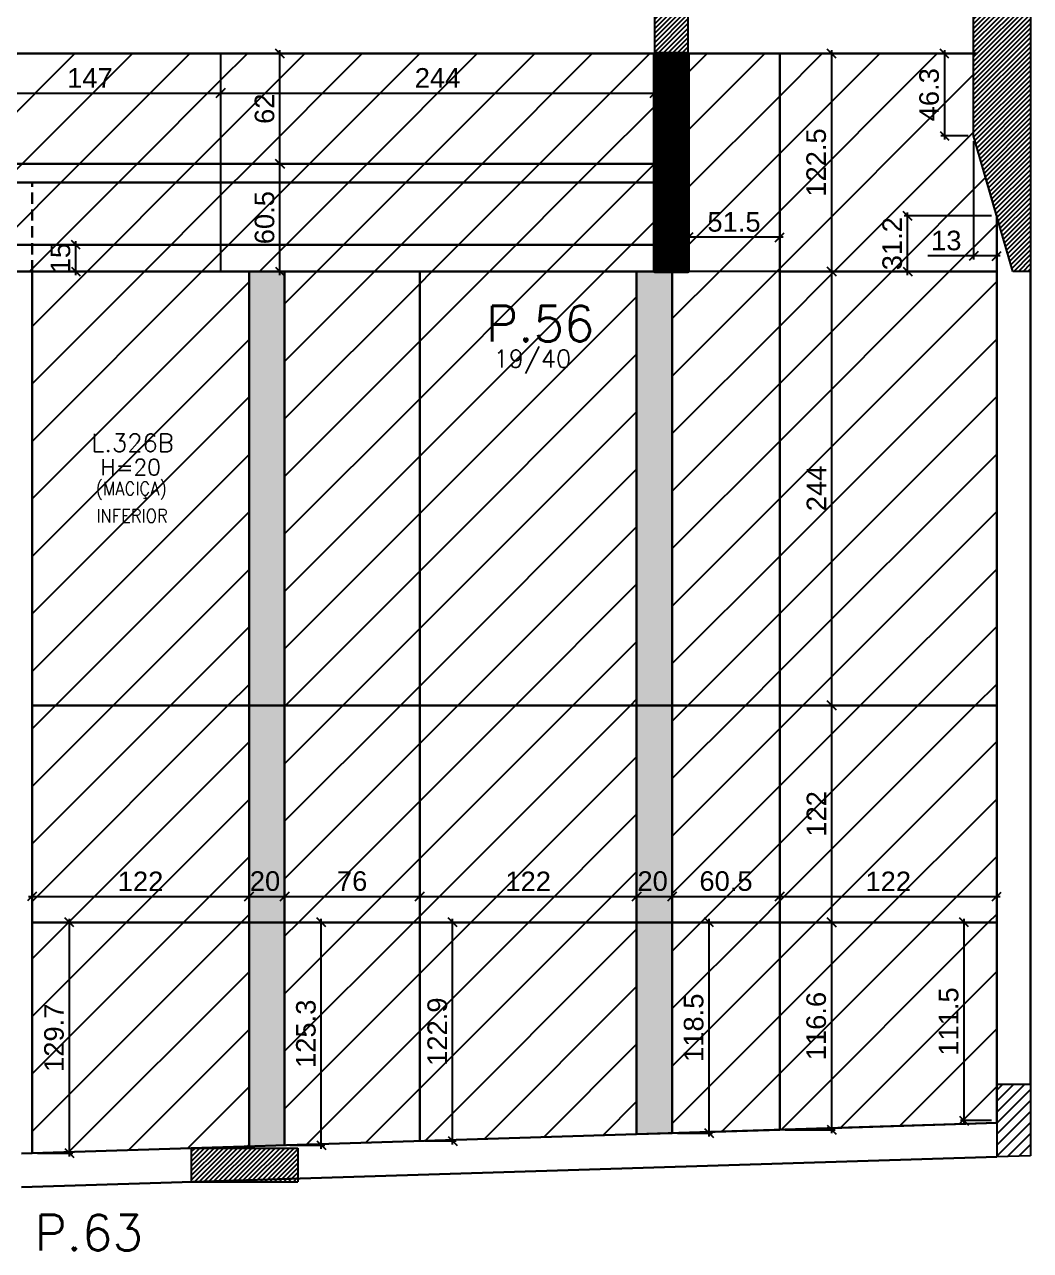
# Model space of a CAD drawing. Extents: x 534 to 8035, y 2354 to 7562.
# Drawn here: x 5163 to 5729, y 3840 to 4529 of the extents above; entities that cross this region are included whole.
import ezdxf

# ---------------------------------------------------------------- set-up
doc = ezdxf.new("R2010")
doc.units = 0
doc.linetypes.add('HIDDEN', pattern=[9.525, 6.35, -3.175])
doc.layers.get('0').update_dxf_attribs({"color": 9, "linetype": 'CONTINUOUS'})
doc.layers.get('DEFPOINTS').update_dxf_attribs({"linetype": 'CONTINUOUS'})
for name, color, linetype in [('CORTE-FORMA', 1, 'CONTINUOUS'), ('FO-HACHURA_PILAR-CONT', 252, 'CONTINUOUS'), ('FO-HACHURA_PILAR-MORRE', 252, 'CONTINUOUS'), ('FO-TEXTO-LAJES', 152, 'CONTINUOUS'), ('P-C', 1, 'CONTINUOUS'), ('P-M', 7, 'CONTINUOUS'), ('Painéis', 200, 'CONTINUOUS'), ('PAREDE', 191, 'CONTINUOUS'), ('Reaproveitamento', 251, 'CONTINUOUS'), ('TIRAS REESCORAMENTO', 252, 'CONTINUOUS')]:
    doc.layers.add(name, color=color, linetype=linetype)
doc.layers.add('FO-Textos dos pilares', color=3, linetype='CONTINUOUS', lineweight=20)
doc.layers.add('FO-Vigas', color=2, linetype='CONTINUOUS', lineweight=30)
doc.styles.add('ARIAL', font='arial.ttf')
doc.styles.add('ROMANS', font='romans.shx')
doc.dimstyles.new('COTA LAJE', dxfattribs={"dimtxt": 11, "dimasz": 5, "dimexe": 2, "dimexo": 3, "dimgap": 3, "dimtad": 3, "dimdec": 1, "dimzin": 12, "dimdsep": 46, "dimtxsty": 'ARIAL', "dimblk": 'OBLIQUE', "dimcen": 10, "dimdle": 2, "dimclrd": 5, "dimclre": 5, "dimclrt": 2, "dimadec": 0, "dimazin": 3, "dimtfac": 1, "dimtdec": 1, "dimtmove": 0, "dimatfit": 3, "dimldrblk": 'OBLIQUE', "dimfxl": 1, "dimlwd": -1, "dimlwe": -1, "dimarcsym": 1})
pattern_1 = [(45, (1811.6567, 3338.154), (-1.3258252, 1.3258252), [])]

# ---------------------------------------------------------------- blocks, each defined once
blk = doc.blocks.new('_Oblique')
at = {"color": 0, "linetype": 'ByBlock', "lineweight": -2}
blk.add_line((-0.5, -0.5), (0.5, 0.5), dxfattribs=at)
blk = doc.blocks.new('*D617')
at = {"layer": 'DEFPOINTS', "color": 0, "linetype": 'Continuous', "transparency": 16777216}
for p in [(5126.68, 4512.82), (5273.68, 4512.07), (5273.68, 4490.64)]:
    blk.add_point(p, dxfattribs=at)
at = {"layer": 'Painéis', "color": 5, "linetype": 'Continuous', "transparency": 16777216}
for p, q in [((5126.68, 4509.82), (5126.68, 4488.64)), ((5273.68, 4509.07), (5273.68, 4488.64)), ((5124.68, 4490.64), (5275.68, 4490.64))]:
    blk.add_line(p, q, dxfattribs=at)
at = {"layer": 'Painéis', "color": 5, "linetype": 'Continuous', "transparency": 16777216, "xscale": 5, "yscale": 5, "zscale": 5, "rotation": 180}
blk.add_blockref('_Oblique', (5126.68, 4490.64), dxfattribs=at)
at = {"layer": 'Painéis', "color": 5, "linetype": 'Continuous', "transparency": 16777216, "xscale": 5, "yscale": 5, "zscale": 5}
blk.add_blockref('_Oblique', (5273.68, 4490.64), dxfattribs=at)
at = {"layer": 'Painéis', "color": 2, "linetype": 'Continuous', "transparency": 16777216, "insert": (5200.18, 4499.16), "char_height": 11, "attachment_point": 5, "style": 'ARIAL'}
blk.add_mtext('147', dxfattribs=at)
blk = doc.blocks.new('*D618')
at = {"layer": 'DEFPOINTS', "color": 0, "linetype": 'Continuous', "transparency": 16777216}
for p in [(5273.68, 4512.07), (5517.68, 4512.07), (5517.68, 4490.64)]:
    blk.add_point(p, dxfattribs=at)
at = {"layer": 'Painéis', "color": 5, "linetype": 'Continuous', "transparency": 16777216}
for p, q in [((5273.68, 4509.07), (5273.68, 4488.64)), ((5517.68, 4509.07), (5517.68, 4488.64)), ((5271.68, 4490.64), (5519.68, 4490.64))]:
    blk.add_line(p, q, dxfattribs=at)
at = {"layer": 'Painéis', "color": 5, "linetype": 'Continuous', "transparency": 16777216, "xscale": 5, "yscale": 5, "zscale": 5, "rotation": 180}
blk.add_blockref('_Oblique', (5273.68, 4490.64), dxfattribs=at)
at = {"layer": 'Painéis', "color": 5, "linetype": 'Continuous', "transparency": 16777216, "xscale": 5, "yscale": 5, "zscale": 5}
blk.add_blockref('_Oblique', (5517.68, 4490.64), dxfattribs=at)
at = {"layer": 'Painéis', "color": 2, "linetype": 'Continuous', "transparency": 16777216, "insert": (5395.68, 4499.16), "char_height": 11, "attachment_point": 5, "style": 'ARIAL'}
blk.add_mtext('244', dxfattribs=at)
blk = doc.blocks.new('*D619')
at = {"layer": 'DEFPOINTS', "color": 0, "linetype": 'Continuous', "transparency": 16777216}
for p in [(5273.68, 4450.82), (5307.05, 4450.82), (5273.68, 4390.32)]:
    blk.add_point(p, dxfattribs=at)
at = {"layer": 'Painéis', "color": 5, "linetype": 'Continuous', "transparency": 16777216}
for p, q in [((5276.68, 4450.82), (5309.05, 4450.82)), ((5307.05, 4388.32), (5307.05, 4452.82)), ((5276.68, 4390.32), (5309.05, 4390.32))]:
    blk.add_line(p, q, dxfattribs=at)
at = {"layer": 'Painéis', "color": 5, "linetype": 'Continuous', "transparency": 16777216, "xscale": 5, "yscale": 5, "zscale": 5}
for p, rotation in [((5307.05, 4450.82), 90), ((5307.05, 4390.32), 270)]:
    blk.add_blockref('_Oblique', p, dxfattribs=dict(at, rotation=rotation))
at = {"layer": 'Painéis', "color": 2, "linetype": 'Continuous', "transparency": 16777216, "insert": (5298.43, 4420.57), "char_height": 11, "attachment_point": 5, "rotation": 90, "style": 'ARIAL'}
blk.add_mtext('60.5', dxfattribs=at)
blk = doc.blocks.new('*D620')
at = {"layer": 'DEFPOINTS', "color": 0, "linetype": 'Continuous', "transparency": 16777216}
for p in [(5273.68, 4512.82), (5307.05, 4512.82), (5273.68, 4450.82)]:
    blk.add_point(p, dxfattribs=at)
at = {"layer": 'Painéis', "color": 5, "linetype": 'Continuous', "transparency": 16777216}
for p, q in [((5276.68, 4512.82), (5309.05, 4512.82)), ((5307.05, 4448.82), (5307.05, 4514.82)), ((5276.68, 4450.82), (5309.05, 4450.82))]:
    blk.add_line(p, q, dxfattribs=at)
at = {"layer": 'Painéis', "color": 5, "linetype": 'Continuous', "transparency": 16777216, "xscale": 5, "yscale": 5, "zscale": 5}
for p, rotation in [((5307.05, 4512.82), 90), ((5307.05, 4450.82), 270)]:
    blk.add_blockref('_Oblique', p, dxfattribs=dict(at, rotation=rotation))
at = {"layer": 'Painéis', "color": 2, "linetype": 'Continuous', "transparency": 16777216, "insert": (5298.43, 4481.82), "char_height": 11, "attachment_point": 5, "rotation": 90, "style": 'ARIAL'}
blk.add_mtext('62', dxfattribs=at)
blk = doc.blocks.new('*D621')
at = {"layer": 'DEFPOINTS', "color": 0, "linetype": 'Continuous', "transparency": 16777216}
for p in [(5142.65, 4405.32), (5192.27, 4405.32), (5142.65, 4390.32)]:
    blk.add_point(p, dxfattribs=at)
at = {"layer": 'Painéis', "color": 5, "linetype": 'Continuous', "transparency": 16777216}
for p, q in [((5145.65, 4405.32), (5194.27, 4405.32)), ((5192.27, 4388.32), (5192.27, 4407.32)), ((5145.65, 4390.32), (5194.27, 4390.32))]:
    blk.add_line(p, q, dxfattribs=at)
at = {"layer": 'Painéis', "color": 5, "linetype": 'Continuous', "transparency": 16777216, "xscale": 5, "yscale": 5, "zscale": 5}
for p, rotation in [((5192.27, 4405.32), 90), ((5192.27, 4390.32), 270)]:
    blk.add_blockref('_Oblique', p, dxfattribs=dict(at, rotation=rotation))
at = {"layer": 'Painéis', "color": 2, "linetype": 'Continuous', "transparency": 16777216, "insert": (5183.66, 4397.82), "char_height": 11, "attachment_point": 5, "rotation": 90, "style": 'ARIAL'}
blk.add_mtext('15', dxfattribs=at)
blk = doc.blocks.new('*D641')
at = {"layer": 'DEFPOINTS', "color": 0, "linetype": 'Continuous', "transparency": 16777216}
for p in [(5660.05, 4421.53), (5710.15, 4421.53), (5710.15, 4390.32)]:
    blk.add_point(p, dxfattribs=at)
at = {"layer": 'Painéis', "color": 5, "linetype": 'Continuous', "transparency": 16777216}
for p, q in [((5707.15, 4421.53), (5658.05, 4421.53)), ((5660.05, 4388.32), (5660.05, 4423.53)), ((5707.15, 4390.32), (5658.05, 4390.32))]:
    blk.add_line(p, q, dxfattribs=at)
at = {"layer": 'Painéis', "color": 5, "linetype": 'Continuous', "transparency": 16777216, "xscale": 5, "yscale": 5, "zscale": 5}
for p, rotation in [((5660.05, 4421.53), 90), ((5660.05, 4390.32), 270)]:
    blk.add_blockref('_Oblique', p, dxfattribs=dict(at, rotation=rotation))
at = {"layer": 'Painéis', "color": 2, "linetype": 'Continuous', "transparency": 16777216, "insert": (5651.43, 4405.93), "char_height": 11, "attachment_point": 5, "rotation": 90, "style": 'ARIAL'}
blk.add_mtext('31.2', dxfattribs=at)
blk = doc.blocks.new('*D642')
at = {"layer": 'DEFPOINTS', "color": 0, "linetype": 'Continuous', "transparency": 16777216}
for p in [(5697.15, 4466.55), (5710.15, 4421.53), (5697.15, 4399.04)]:
    blk.add_point(p, dxfattribs=at)
at = {"layer": 'Painéis', "color": 5, "linetype": 'Continuous', "transparency": 16777216}
for p, q in [((5697.15, 4463.55), (5697.15, 4397.04)), ((5710.15, 4418.53), (5710.15, 4397.04)), ((5697.15, 4399.04), (5671.43, 4399.04)), ((5712.15, 4399.04), (5697.15, 4399.04))]:
    blk.add_line(p, q, dxfattribs=at)
at = {"layer": 'Painéis', "color": 5, "linetype": 'Continuous', "transparency": 16777216, "xscale": 5, "yscale": 5, "zscale": 5, "rotation": 180}
blk.add_blockref('_Oblique', (5697.15, 4399.04), dxfattribs=at)
at = {"layer": 'Painéis', "color": 5, "linetype": 'Continuous', "transparency": 16777216, "xscale": 5, "yscale": 5, "zscale": 5}
blk.add_blockref('_Oblique', (5710.15, 4399.04), dxfattribs=at)
at = {"layer": 'Painéis', "color": 2, "linetype": 'Continuous', "transparency": 16777216, "insert": (5681.79, 4407.66), "char_height": 11, "attachment_point": 5, "style": 'ARIAL'}
blk.add_mtext('13', dxfattribs=at)
blk = doc.blocks.new('*D643')
at = {"layer": 'DEFPOINTS', "color": 0, "linetype": 'Continuous', "transparency": 16777216}
for p in [(5697.15, 4512.82), (5680.8, 4466.55), (5697.15, 4466.55)]:
    blk.add_point(p, dxfattribs=at)
at = {"layer": 'Painéis', "color": 5, "linetype": 'Continuous', "transparency": 16777216}
for p, q in [((5694.15, 4512.82), (5678.8, 4512.82)), ((5680.8, 4514.82), (5680.8, 4464.55)), ((5694.15, 4466.55), (5678.8, 4466.55))]:
    blk.add_line(p, q, dxfattribs=at)
at = {"layer": 'Painéis', "color": 5, "linetype": 'Continuous', "transparency": 16777216, "xscale": 5, "yscale": 5, "zscale": 5}
for p, rotation in [((5680.8, 4512.82), 90), ((5680.8, 4466.55), 270)]:
    blk.add_blockref('_Oblique', p, dxfattribs=dict(at, rotation=rotation))
at = {"layer": 'Painéis', "color": 2, "linetype": 'Continuous', "transparency": 16777216, "insert": (5672.18, 4489.68), "char_height": 11, "attachment_point": 5, "rotation": 90, "style": 'ARIAL'}
blk.add_mtext('46.3', dxfattribs=at)
blk = doc.blocks.new('*D644')
at = {"layer": 'DEFPOINTS', "color": 0, "linetype": 'Continuous', "transparency": 16777216}
for p in [(5588.15, 4512.82), (5588.15, 4390.32), (5617.3, 4390.32)]:
    blk.add_point(p, dxfattribs=at)
at = {"layer": 'Painéis', "color": 5, "linetype": 'Continuous', "transparency": 16777216}
for p, q in [((5591.15, 4512.82), (5619.3, 4512.82)), ((5617.3, 4514.82), (5617.3, 4388.32)), ((5591.15, 4390.32), (5619.3, 4390.32))]:
    blk.add_line(p, q, dxfattribs=at)
at = {"layer": 'Painéis', "color": 5, "linetype": 'Continuous', "transparency": 16777216, "xscale": 5, "yscale": 5, "zscale": 5}
for p, rotation in [((5617.3, 4512.82), 90), ((5617.3, 4390.32), 270)]:
    blk.add_blockref('_Oblique', p, dxfattribs=dict(at, rotation=rotation))
at = {"layer": 'Painéis', "color": 2, "linetype": 'Continuous', "transparency": 16777216, "insert": (5608.68, 4451.57), "char_height": 11, "attachment_point": 5, "rotation": 90, "style": 'ARIAL'}
blk.add_mtext('122.5', dxfattribs=at)
blk = doc.blocks.new('*D645')
at = {"layer": 'DEFPOINTS', "color": 0, "linetype": 'Continuous', "transparency": 16777216}
for p in [(5536.68, 4409.51), (5536.68, 4390.32), (5588.15, 4390.32)]:
    blk.add_point(p, dxfattribs=at)
at = {"layer": 'Painéis', "color": 5, "linetype": 'Continuous', "transparency": 16777216}
for p, q in [((5590.15, 4409.51), (5534.68, 4409.51)), ((5536.68, 4393.32), (5536.68, 4411.51)), ((5588.15, 4393.32), (5588.15, 4411.51))]:
    blk.add_line(p, q, dxfattribs=at)
at = {"layer": 'Painéis', "color": 5, "linetype": 'Continuous', "transparency": 16777216, "xscale": 5, "yscale": 5, "zscale": 5, "rotation": 180}
blk.add_blockref('_Oblique', (5536.68, 4409.51), dxfattribs=at)
at = {"layer": 'Painéis', "color": 5, "linetype": 'Continuous', "transparency": 16777216, "xscale": 5, "yscale": 5, "zscale": 5}
blk.add_blockref('_Oblique', (5588.15, 4409.51), dxfattribs=at)
at = {"layer": 'Painéis', "color": 2, "linetype": 'Continuous', "transparency": 16777216, "insert": (5562.41, 4418.13), "char_height": 11, "attachment_point": 5, "style": 'ARIAL'}
blk.add_mtext('51.5', dxfattribs=at)
blk = doc.blocks.new('*D647')
at = {"layer": 'DEFPOINTS', "color": 0, "linetype": 'Continuous', "transparency": 16777216}
for p in [(5588.15, 4390.32), (5588.15, 4146.32), (5617.3, 4146.32)]:
    blk.add_point(p, dxfattribs=at)
at = {"layer": 'Painéis', "color": 5, "linetype": 'Continuous', "transparency": 16777216}
for p, q in [((5617.3, 4392.32), (5617.3, 4144.32)), ((5591.15, 4390.32), (5619.3, 4390.32)), ((5591.15, 4146.32), (5619.3, 4146.32))]:
    blk.add_line(p, q, dxfattribs=at)
at = {"layer": 'Painéis', "color": 5, "linetype": 'Continuous', "transparency": 16777216, "xscale": 5, "yscale": 5, "zscale": 5}
for p, rotation in [((5617.3, 4390.32), 90), ((5617.3, 4146.32), 270)]:
    blk.add_blockref('_Oblique', p, dxfattribs=dict(at, rotation=rotation))
at = {"layer": 'Painéis', "color": 2, "linetype": 'Continuous', "transparency": 16777216, "insert": (5608.77, 4268.32), "char_height": 11, "attachment_point": 5, "rotation": 90, "style": 'ARIAL'}
blk.add_mtext('244', dxfattribs=at)
blk = doc.blocks.new('*D648')
at = {"layer": 'DEFPOINTS', "color": 0, "linetype": 'Continuous', "transparency": 16777216}
for p in [(5588.15, 4146.32), (5588.15, 4024.32), (5617.3, 4024.32)]:
    blk.add_point(p, dxfattribs=at)
at = {"layer": 'Painéis', "color": 5, "linetype": 'Continuous', "transparency": 16777216}
for p, q in [((5591.15, 4146.32), (5619.3, 4146.32)), ((5617.3, 4148.32), (5617.3, 4022.32)), ((5591.15, 4024.32), (5619.3, 4024.32))]:
    blk.add_line(p, q, dxfattribs=at)
at = {"layer": 'Painéis', "color": 5, "linetype": 'Continuous', "transparency": 16777216, "xscale": 5, "yscale": 5, "zscale": 5}
for p, rotation in [((5617.3, 4146.32), 90), ((5617.3, 4024.32), 270)]:
    blk.add_blockref('_Oblique', p, dxfattribs=dict(at, rotation=rotation))
at = {"layer": 'Painéis', "color": 2, "linetype": 'Continuous', "transparency": 16777216, "insert": (5608.77, 4085.32), "char_height": 11, "attachment_point": 5, "rotation": 90, "style": 'ARIAL'}
blk.add_mtext('122', dxfattribs=at)
blk = doc.blocks.new('*D649')
at = {"layer": 'DEFPOINTS', "color": 0, "linetype": 'Continuous', "transparency": 16777216}
for p in [(5588.15, 4024.32), (5588.15, 3907.76), (5617.3, 3907.76)]:
    blk.add_point(p, dxfattribs=at)
at = {"layer": 'Painéis', "color": 5, "linetype": 'Continuous', "transparency": 16777216}
for p, q in [((5617.3, 4026.32), (5617.3, 3905.76)), ((5591.15, 4024.32), (5619.3, 4024.32)), ((5591.15, 3907.76), (5619.3, 3907.76))]:
    blk.add_line(p, q, dxfattribs=at)
at = {"layer": 'Painéis', "color": 5, "linetype": 'Continuous', "transparency": 16777216, "xscale": 5, "yscale": 5, "zscale": 5}
for p, rotation in [((5617.3, 4024.32), 90), ((5617.3, 3907.76), 270)]:
    blk.add_blockref('_Oblique', p, dxfattribs=dict(at, rotation=rotation))
at = {"layer": 'Painéis', "color": 2, "linetype": 'Continuous', "transparency": 16777216, "insert": (5608.68, 3966.04), "char_height": 11, "attachment_point": 5, "rotation": 90, "style": 'ARIAL'}
blk.add_mtext('116.6', dxfattribs=at)
blk = doc.blocks.new('*D650')
at = {"layer": 'DEFPOINTS', "color": 0, "linetype": 'Continuous', "transparency": 16777216}
for p in [(5691.77, 4024.32), (5710.15, 4024.32), (5710.15, 3912.86)]:
    blk.add_point(p, dxfattribs=at)
at = {"layer": 'Painéis', "color": 5, "linetype": 'Continuous', "transparency": 16777216}
for p, q in [((5691.77, 3910.86), (5691.77, 4026.32)), ((5707.15, 4024.32), (5689.77, 4024.32)), ((5707.15, 3912.86), (5689.77, 3912.86))]:
    blk.add_line(p, q, dxfattribs=at)
at = {"layer": 'Painéis', "color": 5, "linetype": 'Continuous', "transparency": 16777216, "xscale": 5, "yscale": 5, "zscale": 5}
for p, rotation in [((5691.77, 4024.32), 90), ((5691.77, 3912.86), 270)]:
    blk.add_blockref('_Oblique', p, dxfattribs=dict(at, rotation=rotation))
at = {"layer": 'Painéis', "color": 2, "linetype": 'Continuous', "transparency": 16777216, "insert": (5683.15, 3968.59), "char_height": 11, "attachment_point": 5, "rotation": 90, "style": 'ARIAL'}
blk.add_mtext('111.5', dxfattribs=at)
blk = doc.blocks.new('*D651')
at = {"layer": 'DEFPOINTS', "color": 0, "linetype": 'Continuous', "transparency": 16777216}
for p in [(5527.65, 4024.32), (5548.37, 4024.32), (5527.65, 3905.87)]:
    blk.add_point(p, dxfattribs=at)
at = {"layer": 'Painéis', "color": 5, "linetype": 'Continuous', "transparency": 16777216}
for p, q in [((5548.37, 3903.87), (5548.37, 4026.32)), ((5530.65, 4024.32), (5550.37, 4024.32)), ((5530.65, 3905.87), (5550.37, 3905.87))]:
    blk.add_line(p, q, dxfattribs=at)
at = {"layer": 'Painéis', "color": 5, "linetype": 'Continuous', "transparency": 16777216, "xscale": 5, "yscale": 5, "zscale": 5}
for p, rotation in [((5548.37, 4024.32), 90), ((5548.37, 3905.87), 270)]:
    blk.add_blockref('_Oblique', p, dxfattribs=dict(at, rotation=rotation))
at = {"layer": 'Painéis', "color": 2, "linetype": 'Continuous', "transparency": 16777216, "insert": (5539.75, 3965.1), "char_height": 11, "attachment_point": 5, "rotation": 90, "style": 'ARIAL'}
blk.add_mtext('118.5', dxfattribs=at)
blk = doc.blocks.new('*D652')
at = {"layer": 'DEFPOINTS', "color": 0, "linetype": 'Continuous', "transparency": 16777216}
for p in [(5385.65, 4024.32), (5404.18, 4024.32), (5385.65, 3901.43)]:
    blk.add_point(p, dxfattribs=at)
at = {"layer": 'Painéis', "color": 5, "linetype": 'Continuous', "transparency": 16777216}
for p, q in [((5404.18, 3899.43), (5404.18, 4026.32)), ((5388.65, 4024.32), (5406.18, 4024.32)), ((5388.65, 3901.43), (5406.18, 3901.43))]:
    blk.add_line(p, q, dxfattribs=at)
at = {"layer": 'Painéis', "color": 5, "linetype": 'Continuous', "transparency": 16777216, "xscale": 5, "yscale": 5, "zscale": 5}
for p, rotation in [((5404.18, 4024.32), 90), ((5404.18, 3901.43), 270)]:
    blk.add_blockref('_Oblique', p, dxfattribs=dict(at, rotation=rotation))
at = {"layer": 'Painéis', "color": 2, "linetype": 'Continuous', "transparency": 16777216, "insert": (5395.56, 3962.88), "char_height": 11, "attachment_point": 5, "rotation": 90, "style": 'ARIAL'}
blk.add_mtext('122.9', dxfattribs=at)
blk = doc.blocks.new('*D653')
at = {"layer": 'DEFPOINTS', "color": 0, "linetype": 'Continuous', "transparency": 16777216}
for p in [(5309.65, 4024.32), (5330.31, 4024.32), (5309.65, 3899.05)]:
    blk.add_point(p, dxfattribs=at)
at = {"layer": 'Painéis', "color": 5, "linetype": 'Continuous', "transparency": 16777216}
for p, q in [((5330.31, 3897.05), (5330.31, 4026.32)), ((5312.65, 4024.32), (5332.31, 4024.32)), ((5312.65, 3899.05), (5332.31, 3899.05))]:
    blk.add_line(p, q, dxfattribs=at)
at = {"layer": 'Painéis', "color": 5, "linetype": 'Continuous', "transparency": 16777216, "xscale": 5, "yscale": 5, "zscale": 5}
for p, rotation in [((5330.31, 4024.32), 90), ((5330.31, 3899.05), 270)]:
    blk.add_blockref('_Oblique', p, dxfattribs=dict(at, rotation=rotation))
at = {"layer": 'Painéis', "color": 2, "linetype": 'Continuous', "transparency": 16777216, "insert": (5321.69, 3961.69), "char_height": 11, "attachment_point": 5, "rotation": 90, "style": 'ARIAL'}
blk.add_mtext('125.3', dxfattribs=at)
blk = doc.blocks.new('*D654')
at = {"layer": 'DEFPOINTS', "color": 0, "linetype": 'Continuous', "transparency": 16777216}
for p in [(5167.65, 4024.32), (5188.64, 4024.32), (5167.65, 3894.61)]:
    blk.add_point(p, dxfattribs=at)
at = {"layer": 'Painéis', "color": 5, "linetype": 'Continuous', "transparency": 16777216}
for p, q in [((5188.64, 3892.61), (5188.64, 4026.32)), ((5170.65, 4024.32), (5190.64, 4024.32)), ((5170.65, 3894.61), (5190.64, 3894.61))]:
    blk.add_line(p, q, dxfattribs=at)
at = {"layer": 'Painéis', "color": 5, "linetype": 'Continuous', "transparency": 16777216, "xscale": 5, "yscale": 5, "zscale": 5}
for p, rotation in [((5188.64, 4024.32), 90), ((5188.64, 3894.61), 270)]:
    blk.add_blockref('_Oblique', p, dxfattribs=dict(at, rotation=rotation))
at = {"layer": 'Painéis', "color": 2, "linetype": 'Continuous', "transparency": 16777216, "insert": (5180.03, 3959.47), "char_height": 11, "attachment_point": 5, "rotation": 90, "style": 'ARIAL'}
blk.add_mtext('129.7', dxfattribs=at)
blk = doc.blocks.new('*D655')
at = {"layer": 'DEFPOINTS', "color": 0, "linetype": 'Continuous', "transparency": 16777216}
for p in [(5289.65, 4038.87), (5167.65, 4024.32), (5289.65, 4024.32)]:
    blk.add_point(p, dxfattribs=at)
at = {"layer": 'Painéis', "color": 5, "linetype": 'Continuous', "transparency": 16777216}
for p, q in [((5167.65, 4027.32), (5167.65, 4040.87)), ((5289.65, 4027.32), (5289.65, 4040.87)), ((5165.65, 4038.87), (5291.65, 4038.87))]:
    blk.add_line(p, q, dxfattribs=at)
at = {"layer": 'Painéis', "color": 5, "linetype": 'Continuous', "transparency": 16777216, "xscale": 5, "yscale": 5, "zscale": 5, "rotation": 180}
blk.add_blockref('_Oblique', (5167.65, 4038.87), dxfattribs=at)
at = {"layer": 'Painéis', "color": 5, "linetype": 'Continuous', "transparency": 16777216, "xscale": 5, "yscale": 5, "zscale": 5}
blk.add_blockref('_Oblique', (5289.65, 4038.87), dxfattribs=at)
at = {"layer": 'Painéis', "color": 2, "linetype": 'Continuous', "transparency": 16777216, "insert": (5228.65, 4047.39), "char_height": 11, "attachment_point": 5, "style": 'ARIAL'}
blk.add_mtext('122', dxfattribs=at)
blk = doc.blocks.new('*D656')
at = {"layer": 'DEFPOINTS', "color": 0, "linetype": 'Continuous', "transparency": 16777216}
for p in [(5309.65, 4038.87), (5289.65, 4024.32), (5309.65, 4024.32)]:
    blk.add_point(p, dxfattribs=at)
at = {"layer": 'Painéis', "color": 5, "linetype": 'Continuous', "transparency": 16777216}
for p, q in [((5289.65, 4027.32), (5289.65, 4040.87)), ((5309.65, 4027.32), (5309.65, 4040.87)), ((5287.65, 4038.87), (5311.65, 4038.87))]:
    blk.add_line(p, q, dxfattribs=at)
at = {"layer": 'Painéis', "color": 5, "linetype": 'Continuous', "transparency": 16777216, "xscale": 5, "yscale": 5, "zscale": 5, "rotation": 180}
blk.add_blockref('_Oblique', (5289.65, 4038.87), dxfattribs=at)
at = {"layer": 'Painéis', "color": 5, "linetype": 'Continuous', "transparency": 16777216, "xscale": 5, "yscale": 5, "zscale": 5}
blk.add_blockref('_Oblique', (5309.65, 4038.87), dxfattribs=at)
at = {"layer": 'Painéis', "color": 2, "linetype": 'Continuous', "transparency": 16777216, "insert": (5298.65, 4047.49), "char_height": 11, "attachment_point": 5, "style": 'ARIAL'}
blk.add_mtext('20', dxfattribs=at)
blk = doc.blocks.new('*D657')
at = {"layer": 'DEFPOINTS', "color": 0, "linetype": 'Continuous', "transparency": 16777216}
for p in [(5385.65, 4038.87), (5309.65, 4024.32), (5385.65, 4024.32)]:
    blk.add_point(p, dxfattribs=at)
at = {"layer": 'Painéis', "color": 5, "linetype": 'Continuous', "transparency": 16777216}
for p, q in [((5309.65, 4027.32), (5309.65, 4040.87)), ((5385.65, 4027.32), (5385.65, 4040.87)), ((5307.65, 4038.87), (5387.65, 4038.87))]:
    blk.add_line(p, q, dxfattribs=at)
at = {"layer": 'Painéis', "color": 5, "linetype": 'Continuous', "transparency": 16777216, "xscale": 5, "yscale": 5, "zscale": 5, "rotation": 180}
blk.add_blockref('_Oblique', (5309.65, 4038.87), dxfattribs=at)
at = {"layer": 'Painéis', "color": 5, "linetype": 'Continuous', "transparency": 16777216, "xscale": 5, "yscale": 5, "zscale": 5}
blk.add_blockref('_Oblique', (5385.65, 4038.87), dxfattribs=at)
at = {"layer": 'Painéis', "color": 2, "linetype": 'Continuous', "transparency": 16777216, "insert": (5347.65, 4047.49), "char_height": 11, "attachment_point": 5, "style": 'ARIAL'}
blk.add_mtext('76', dxfattribs=at)
blk = doc.blocks.new('*D658')
at = {"layer": 'DEFPOINTS', "color": 0, "linetype": 'Continuous', "transparency": 16777216}
for p in [(5507.65, 4038.87), (5385.65, 4024.32), (5507.65, 4024.32)]:
    blk.add_point(p, dxfattribs=at)
at = {"layer": 'Painéis', "color": 5, "linetype": 'Continuous', "transparency": 16777216}
for p, q in [((5385.65, 4027.32), (5385.65, 4040.87)), ((5507.65, 4027.32), (5507.65, 4040.87)), ((5383.65, 4038.87), (5509.65, 4038.87))]:
    blk.add_line(p, q, dxfattribs=at)
at = {"layer": 'Painéis', "color": 5, "linetype": 'Continuous', "transparency": 16777216, "xscale": 5, "yscale": 5, "zscale": 5, "rotation": 180}
blk.add_blockref('_Oblique', (5385.65, 4038.87), dxfattribs=at)
at = {"layer": 'Painéis', "color": 5, "linetype": 'Continuous', "transparency": 16777216, "xscale": 5, "yscale": 5, "zscale": 5}
blk.add_blockref('_Oblique', (5507.65, 4038.87), dxfattribs=at)
at = {"layer": 'Painéis', "color": 2, "linetype": 'Continuous', "transparency": 16777216, "insert": (5446.65, 4047.39), "char_height": 11, "attachment_point": 5, "style": 'ARIAL'}
blk.add_mtext('122', dxfattribs=at)
blk = doc.blocks.new('*D659')
at = {"layer": 'DEFPOINTS', "color": 0, "linetype": 'Continuous', "transparency": 16777216}
for p in [(5527.65, 4038.87), (5507.65, 4024.32), (5527.65, 4024.32)]:
    blk.add_point(p, dxfattribs=at)
at = {"layer": 'Painéis', "color": 5, "linetype": 'Continuous', "transparency": 16777216}
for p, q in [((5507.65, 4027.32), (5507.65, 4040.87)), ((5527.65, 4027.32), (5527.65, 4040.87)), ((5505.65, 4038.87), (5529.65, 4038.87))]:
    blk.add_line(p, q, dxfattribs=at)
at = {"layer": 'Painéis', "color": 5, "linetype": 'Continuous', "transparency": 16777216, "xscale": 5, "yscale": 5, "zscale": 5, "rotation": 180}
blk.add_blockref('_Oblique', (5507.65, 4038.87), dxfattribs=at)
at = {"layer": 'Painéis', "color": 5, "linetype": 'Continuous', "transparency": 16777216, "xscale": 5, "yscale": 5, "zscale": 5}
blk.add_blockref('_Oblique', (5527.65, 4038.87), dxfattribs=at)
at = {"layer": 'Painéis', "color": 2, "linetype": 'Continuous', "transparency": 16777216, "insert": (5516.65, 4047.49), "char_height": 11, "attachment_point": 5, "style": 'ARIAL'}
blk.add_mtext('20', dxfattribs=at)
blk = doc.blocks.new('*D660')
at = {"layer": 'DEFPOINTS', "color": 0, "linetype": 'Continuous', "transparency": 16777216}
for p in [(5588.15, 4038.87), (5527.65, 4024.32), (5588.15, 4024.32)]:
    blk.add_point(p, dxfattribs=at)
at = {"layer": 'Painéis', "color": 5, "linetype": 'Continuous', "transparency": 16777216}
for p, q in [((5527.65, 4027.32), (5527.65, 4040.87)), ((5588.15, 4027.32), (5588.15, 4040.87)), ((5525.65, 4038.87), (5590.15, 4038.87))]:
    blk.add_line(p, q, dxfattribs=at)
at = {"layer": 'Painéis', "color": 5, "linetype": 'Continuous', "transparency": 16777216, "xscale": 5, "yscale": 5, "zscale": 5, "rotation": 180}
blk.add_blockref('_Oblique', (5527.65, 4038.87), dxfattribs=at)
at = {"layer": 'Painéis', "color": 5, "linetype": 'Continuous', "transparency": 16777216, "xscale": 5, "yscale": 5, "zscale": 5}
blk.add_blockref('_Oblique', (5588.15, 4038.87), dxfattribs=at)
at = {"layer": 'Painéis', "color": 2, "linetype": 'Continuous', "transparency": 16777216, "insert": (5557.9, 4047.49), "char_height": 11, "attachment_point": 5, "style": 'ARIAL'}
blk.add_mtext('60.5', dxfattribs=at)
blk = doc.blocks.new('*D661')
at = {"layer": 'DEFPOINTS', "color": 0, "linetype": 'Continuous', "transparency": 16777216}
for p in [(5710.15, 4038.87), (5588.15, 4024.32), (5710.15, 4024.32)]:
    blk.add_point(p, dxfattribs=at)
at = {"layer": 'Painéis', "color": 5, "linetype": 'Continuous', "transparency": 16777216}
for p, q in [((5588.15, 4027.32), (5588.15, 4040.87)), ((5710.15, 4027.32), (5710.15, 4040.87)), ((5586.15, 4038.87), (5712.15, 4038.87))]:
    blk.add_line(p, q, dxfattribs=at)
at = {"layer": 'Painéis', "color": 5, "linetype": 'Continuous', "transparency": 16777216, "xscale": 5, "yscale": 5, "zscale": 5, "rotation": 180}
blk.add_blockref('_Oblique', (5588.15, 4038.87), dxfattribs=at)
at = {"layer": 'Painéis', "color": 5, "linetype": 'Continuous', "transparency": 16777216, "xscale": 5, "yscale": 5, "zscale": 5}
blk.add_blockref('_Oblique', (5710.15, 4038.87), dxfattribs=at)
at = {"layer": 'Painéis', "color": 2, "linetype": 'Continuous', "transparency": 16777216, "insert": (5649.15, 4047.39), "char_height": 11, "attachment_point": 5, "style": 'ARIAL'}
blk.add_mtext('122', dxfattribs=at)

msp = doc.modelspace()

# ---------------------------------------------------------------- hatches: boundary and pattern name
at = {"layer": 'CORTE-FORMA'}
h = msp.add_hatch(dxfattribs=at)
h.set_pattern_fill('ANSI31', color=70, scale=15)
h.set_pattern_definition([(45, (-8889.1667, 12460.271), (-1.32582521, 1.32582521), [])])
h.paths.add_polyline_path([(5257.19, 3897.41), (5317.19, 3897.41), (5317.19, 3878.41), (5257.19, 3878.41)])
at = {"layer": 'FO-HACHURA_PILAR-CONT'}
h = msp.add_hatch(dxfattribs=at)
h.set_pattern_fill('ANSI31', color=256, scale=15)
h.set_pattern_definition(pattern_1)
h.paths.add_polyline_path([(5697.15, 4466.55), (5697.15, 4611.92), (5710.15, 4611.92), (5710.15, 4626.92), (5697.15, 4626.92), (5697.15, 4642.47), (5719.15, 4680.36), (5729.15, 4680.36), (5729.15, 4390.36), (5719.15, 4390.36)])
h = msp.add_hatch(dxfattribs=at)
h.set_pattern_fill('ANSI31', color=256, scale=15)
h.set_pattern_definition([(45, (-8897.1667, 12460.0115), (-1.32582521, 1.32582521), [])])
h.paths.add_polyline_path([(5536.68, 4552.82), (5527.18, 4552.82), (5517.68, 4552.82), (5517.68, 4532.82), (5517.68, 4512.82), (5527.18, 4512.82), (5536.68, 4512.82), (5536.68, 4532.82)])
at = {"layer": 'FO-HACHURA_PILAR-MORRE'}
h = msp.add_hatch(dxfattribs=at)
h.set_pattern_fill('ANSI31', color=256, scale=35)
h.set_pattern_definition([(45, (-9116.387, 12460.0115), (-3.0935922, 3.0935922), [])])
h.paths.add_polyline_path([(5729.15, 3933.16), (5710.15, 3933.16), (5710.15, 3892.57), (5729.15, 3893.16)])
at = {"layer": 'PAREDE', "linetype": 'Continuous', "lineweight": 50}
h = msp.add_hatch(dxfattribs=at)
h.set_pattern_fill('ANSI31', color=256, scale=15)
h.set_pattern_definition(pattern_1)
h.paths.add_polyline_path([(5517.68, 4512.82), (5536.68, 4512.82), (5536.68, 4390.32), (5517.68, 4390.32)])
at = {"layer": 'Reaproveitamento', "linetype": 'Continuous'}
h = msp.add_hatch(dxfattribs=at)
h.set_pattern_fill('ANSI31', color=256, scale=7.2)
h.paths.add_polyline_path([(5126.68, 4512.82), (5273.68, 4512.82), (5273.68, 4450.82), (5126.68, 4450.82)])
h = msp.add_hatch(dxfattribs=at)
h.set_pattern_fill('ANSI31', color=256, scale=7.2)
h.paths.add_polyline_path([(5273.68, 4450.82), (5517.68, 4450.82), (5517.68, 4512.82), (5273.68, 4512.82)])
h = msp.add_hatch(dxfattribs=at)
h.set_pattern_fill('ANSI31', color=256, scale=7.2)
h.paths.add_polyline_path([(5588.15, 4512.82), (5536.68, 4512.82), (5536.68, 4390.32), (5588.15, 4390.32)])
h.paths.add_polyline_path([(5544.7, 4406.69), (5580.11, 4406.69), (5580.11, 4429.36), (5544.7, 4429.36)], flags=24)
h = msp.add_hatch(dxfattribs=at)
h.set_pattern_fill('ANSI31', color=256, scale=7.2)
h.paths.add_polyline_path([(5697.15, 4466.55), (5697.15, 4512.82), (5588.15, 4512.82), (5588.15, 4390.32), (5710.15, 4390.32), (5710.15, 4421.53)])
h = msp.add_hatch(dxfattribs=at)
h.set_pattern_fill('ANSI31', color=256, scale=7.2)
edge = h.paths.add_edge_path()
edge.add_line((5126.68, 4404.83), (5126.68, 4450.82))
edge.add_line((5126.68, 4450.82), (5273.68, 4450.82))
edge.add_line((5273.68, 4450.82), (5273.68, 4390.32))
edge.add_line((5273.68, 4390.32), (5142.65, 4390.32))
h = msp.add_hatch(dxfattribs=at)
h.set_pattern_fill('ANSI31', color=256, scale=7.2)
h.paths.add_polyline_path([(5273.68, 4390.32), (5517.68, 4390.32), (5517.68, 4450.82), (5273.68, 4450.82)])
h = msp.add_hatch(dxfattribs=at)
h.set_pattern_fill('ANSI31', color=256, scale=7.2)
h.paths.add_polyline_path([(5289.65, 4390.32), (5167.65, 4390.32), (5167.65, 4146.32), (5289.65, 4146.32)])
h.paths.add_polyline_path([(5203.17, 4247.31), (5249.35, 4247.31), (5249.35, 4258.56), (5203.17, 4258.56)], flags=24)
h.paths.add_polyline_path([(5201.85, 4259.18), (5249.35, 4259.18), (5249.35, 4276.32), (5201.85, 4276.32)], flags=24)
h.paths.add_polyline_path([(5205.63, 4273.51), (5244.85, 4273.51), (5244.85, 4287.01), (5205.63, 4287.01)], flags=24)
h.paths.add_polyline_path([(5200.45, 4286.47), (5253.54, 4286.47), (5253.54, 4301.47), (5200.45, 4301.47)], flags=24)
h = msp.add_hatch(dxfattribs=at)
h.set_pattern_fill('ANSI31', color=256, scale=7.2)
h.paths.add_polyline_path([(5385.65, 4390.32), (5309.65, 4390.32), (5309.65, 4146.32), (5385.65, 4146.32)])
h = msp.add_hatch(dxfattribs=at)
h.set_pattern_fill('ANSI31', color=256, scale=7.2)
h.paths.add_polyline_path([(5507.65, 4390.32), (5385.65, 4390.32), (5385.65, 4146.32), (5507.65, 4146.32)])
h.paths.add_polyline_path([(5421.85, 4345.93), (5492.8, 4345.93), (5492.8, 4375.93), (5421.85, 4375.93)], flags=24)
h.paths.add_polyline_path([(5426.21, 4329.1), (5478.11, 4329.1), (5478.11, 4351.95), (5426.21, 4351.95)], flags=24)
h = msp.add_hatch(dxfattribs=at)
h.set_pattern_fill('ANSI31', color=256, scale=7.2)
h.paths.add_polyline_path([(5588.15, 4390.32), (5527.65, 4390.32), (5527.65, 4146.32), (5588.15, 4146.32)])
h = msp.add_hatch(dxfattribs=at)
h.set_pattern_fill('ANSI31', color=256, scale=7.2)
h.paths.add_polyline_path([(5710.15, 4390.32), (5588.15, 4390.32), (5588.15, 4146.32), (5710.15, 4146.32)])
h = msp.add_hatch(dxfattribs=at)
h.set_pattern_fill('ANSI31', color=256, scale=7.2)
h.paths.add_polyline_path([(5289.65, 4146.32), (5167.65, 4146.32), (5167.65, 4024.32), (5289.65, 4024.32)])
h = msp.add_hatch(dxfattribs=at)
h.set_pattern_fill('ANSI31', color=256, scale=7.2)
h.paths.add_polyline_path([(5385.65, 4146.32), (5309.65, 4146.32), (5309.65, 4024.32), (5385.65, 4024.32)])
h = msp.add_hatch(dxfattribs=at)
h.set_pattern_fill('ANSI31', color=256, scale=7.2)
h.paths.add_polyline_path([(5507.65, 4146.32), (5385.65, 4146.32), (5385.65, 4024.32), (5507.65, 4024.32)])
h = msp.add_hatch(dxfattribs=at)
h.set_pattern_fill('ANSI31', color=256, scale=7.2)
h.paths.add_polyline_path([(5588.15, 4146.32), (5527.65, 4146.32), (5527.65, 4024.32), (5588.15, 4024.32)])
h = msp.add_hatch(dxfattribs=at)
h.set_pattern_fill('ANSI31', color=256, scale=7.2)
h.paths.add_polyline_path([(5710.15, 4146.32), (5588.15, 4146.32), (5588.15, 4024.32), (5710.15, 4024.32)])
h.paths.add_polyline_path([(5620.3, 4069.32), (5620.3, 4100.46), (5597.63, 4100.46), (5597.63, 4069.32)], flags=24)
h.paths.add_polyline_path([(5633.15, 4035.86), (5664.29, 4035.86), (5664.29, 4058.53), (5633.15, 4058.53)], flags=24)
h = msp.add_hatch(dxfattribs=at)
h.set_pattern_fill('ANSI31', color=256, scale=7.2)
h.paths.add_polyline_path([(5289.65, 4024.32), (5167.65, 4024.32), (5167.65, 3894.61), (5289.65, 3898.42)])
h = msp.add_hatch(dxfattribs=at)
h.set_pattern_fill('ANSI31', color=256, scale=7.2)
h.paths.add_polyline_path([(5385.65, 4024.32), (5309.65, 4024.32), (5309.65, 3899.05), (5385.65, 3901.43)])
h = msp.add_hatch(dxfattribs=at)
h.set_pattern_fill('ANSI31', color=256, scale=7.2)
h.paths.add_polyline_path([(5507.65, 4024.32), (5385.65, 4024.32), (5385.65, 3901.43), (5507.65, 3905.24)])
h = msp.add_hatch(dxfattribs=at)
h.set_pattern_fill('ANSI31', color=256, scale=7.2)
h.paths.add_polyline_path([(5588.15, 4024.32), (5527.65, 4024.32), (5527.65, 3905.87), (5588.15, 3907.76)])
h = msp.add_hatch(dxfattribs=at)
h.set_pattern_fill('ANSI31', color=256, scale=7.2)
h.paths.add_polyline_path([(5710.15, 4024.32), (5588.15, 4024.32), (5588.15, 3907.76), (5710.15, 3911.58)])
at = {"layer": 'TIRAS REESCORAMENTO'}
for points in [[(5309.65, 4390.32), (5289.65, 4390.32), (5289.65, 4146.32), (5309.65, 4146.32)], [(5527.65, 4390.32), (5507.65, 4390.32), (5507.65, 4146.32), (5527.65, 4146.32)], [(5309.65, 4146.32), (5289.65, 4146.32), (5289.65, 4024.32), (5309.65, 4024.32)], [(5527.65, 4146.32), (5507.65, 4146.32), (5507.65, 4024.32), (5527.65, 4024.32)], [(5309.65, 4024.32), (5289.65, 4024.32), (5289.65, 3898.42), (5309.65, 3899.05)], [(5527.65, 4024.32), (5507.65, 4024.32), (5507.65, 3905.24), (5527.65, 3905.87)]]:
    msp.add_hatch(color=256, dxfattribs=at).paths.add_polyline_path(points)

# ---------------------------------------------------------------- linework, layer by layer
at = {"layer": 'CORTE-FORMA'}
for p, q in [((5257.19, 3897.41), (5257.19, 3878.41)), ((5257.19, 3897.41), (5317.19, 3897.41)), ((5317.19, 3897.41), (5317.19, 3878.41)), ((5257.19, 3878.41), (5317.19, 3878.41))]:
    msp.add_line(p, q, dxfattribs=at)
at = {"layer": 'FO-Vigas'}
for p, q in [((5517.68, 4512.82), (5120.65, 4512.82)), ((5699.15, 4512.82), (5536.68, 4512.82)), ((5536.68, 4390.32), (5536.68, 4512.82)), ((5710.15, 4421.53), (5710.15, 3933.16)), ((5167.65, 3894.42), (5167.65, 4390.32)), ((5729.15, 4390.36), (5729.15, 3933.16)), ((5710.15, 4371.01), (5710.15, 4370.36)), ((5729.15, 4371.01), (5729.15, 4370.36)), ((5710.15, 3911.58), (5161.65, 3894.42)), ((5710.15, 3892.57), (5161.65, 3875.41))]:
    msp.add_line(p, q, dxfattribs=at)
at = {"layer": 'FO-Vigas', "color": 9}
for p, q in [((5517.68, 4440.32), (3396.68, 4440.32)), ((5517.68, 4405.32), (3396.68, 4405.32)), ((5536.68, 4390.32), (3377.68, 4390.32))]:
    msp.add_line(p, q, dxfattribs=at)
at = {"layer": 'FO-Vigas', "linetype": 'HIDDEN'}
msp.add_line((5167.65, 4390.32), (5167.65, 4440.32), dxfattribs=at)
at = {"layer": 'P-C'}
for p, q in [((5729.15, 4680.36), (5729.15, 4390.36)), ((5697.15, 4466.55), (5697.15, 4611.92)), ((5719.15, 4390.36), (5697.15, 4466.55)), ((5729.15, 4390.36), (5719.15, 4390.36))]:
    msp.add_line(p, q, dxfattribs=at)
msp.add_lwpolyline([(5536.68, 4552.82), (5527.18, 4552.82), (5517.68, 4552.82), (5517.68, 4532.82), (5517.68, 4512.82), (5527.18, 4512.82), (5536.68, 4512.82), (5536.68, 4532.82), (5536.68, 4552.82)], close=True, dxfattribs=at)
at = {"layer": 'P-M'}
for p, q in [((5710.15, 3933.16), (5710.15, 3892.57)), ((5729.15, 3933.16), (5710.15, 3933.16)), ((5729.15, 3933.16), (5729.15, 3893.16)), ((5729.15, 3893.16), (5710.15, 3892.57))]:
    msp.add_line(p, q, dxfattribs=at)
at = {"layer": 'Painéis', "linetype": 'Continuous'}
msp.add_line((5588.15, 4390.32), (5588.15, 4512.82), dxfattribs=at)
for points in [[(5126.68, 4512.82), (5273.68, 4512.82), (5273.68, 4450.82), (5126.68, 4450.82)], [(5273.68, 4450.82), (5517.68, 4450.82), (5517.68, 4512.82), (5273.68, 4512.82)], [(5697.15, 4466.55), (5697.15, 4512.82), (5588.15, 4512.82), (5588.15, 4390.32), (5710.15, 4390.32), (5710.15, 4421.53)], [(5273.68, 4390.32), (5517.68, 4390.32), (5517.68, 4450.82), (5273.68, 4450.82)], [(5289.65, 4390.32), (5167.65, 4390.32), (5167.65, 4146.32), (5289.65, 4146.32)], [(5309.65, 4390.32), (5289.65, 4390.32), (5289.65, 4146.32), (5309.65, 4146.32)], [(5385.65, 4390.32), (5309.65, 4390.32), (5309.65, 4146.32), (5385.65, 4146.32)], [(5507.65, 4390.32), (5385.65, 4390.32), (5385.65, 4146.32), (5507.65, 4146.32)], [(5527.65, 4390.32), (5507.65, 4390.32), (5507.65, 4146.32), (5527.65, 4146.32)], [(5588.15, 4390.32), (5527.65, 4390.32), (5527.65, 4146.32), (5588.15, 4146.32)], [(5710.15, 4390.32), (5588.15, 4390.32), (5588.15, 4146.32), (5710.15, 4146.32)], [(5289.65, 4146.32), (5167.65, 4146.32), (5167.65, 4024.32), (5289.65, 4024.32)], [(5309.65, 4146.32), (5289.65, 4146.32), (5289.65, 4024.32), (5309.65, 4024.32)], [(5385.65, 4146.32), (5309.65, 4146.32), (5309.65, 4024.32), (5385.65, 4024.32)], [(5507.65, 4146.32), (5385.65, 4146.32), (5385.65, 4024.32), (5507.65, 4024.32)], [(5527.65, 4146.32), (5507.65, 4146.32), (5507.65, 4024.32), (5527.65, 4024.32)], [(5588.15, 4146.32), (5527.65, 4146.32), (5527.65, 4024.32), (5588.15, 4024.32)], [(5710.15, 4146.32), (5588.15, 4146.32), (5588.15, 4024.32), (5710.15, 4024.32)], [(5289.65, 4024.32), (5167.65, 4024.32), (5167.65, 3894.61), (5289.65, 3898.42)], [(5309.65, 4024.32), (5289.65, 4024.32), (5289.65, 3898.42), (5309.65, 3899.05)], [(5385.65, 4024.32), (5309.65, 4024.32), (5309.65, 3899.05), (5385.65, 3901.43)], [(5507.65, 4024.32), (5385.65, 4024.32), (5385.65, 3901.43), (5507.65, 3905.24)], [(5527.65, 4024.32), (5507.65, 4024.32), (5507.65, 3905.24), (5527.65, 3905.87)], [(5588.15, 4024.32), (5527.65, 4024.32), (5527.65, 3905.87), (5588.15, 3907.76)], [(5710.15, 4024.32), (5588.15, 4024.32), (5588.15, 3907.76), (5710.15, 3911.58)]]:
    msp.add_lwpolyline(points, close=True, dxfattribs=at)
msp.add_lwpolyline([(5126.68, 4404.83), (5126.68, 4450.82), (5273.68, 4450.82), (5273.68, 4390.32), (5142.65, 4390.32)], dxfattribs=at)
at = {"layer": 'PAREDE', "linetype": 'Continuous', "lineweight": 50}
msp.add_lwpolyline([(5517.68, 4512.82), (5536.68, 4512.82), (5536.68, 4390.32), (5517.68, 4390.32)], close=True, dxfattribs=at)

# ---------------------------------------------------------------- texts
at = {"layer": 'FO-TEXTO-LAJES', "style": 'ROMANS'}
msp.add_text('L.326B', height=10, dxfattribs=at).set_placement((5201.04, 4288.97))
at = {"layer": 'FO-TEXTO-LAJES', "color": 3, "style": 'ROMANS'}
msp.add_text('H=20', height=9, dxfattribs=at).set_placement((5206.17, 4275.76))
at = {"layer": 'FO-TEXTO-LAJES', "color": 4, "style": 'ROMANS', "width": 0.9}
for s, p in [('(MACIÇA)', (5203.43, 4264.54)), ('INFERIOR', (5203.76, 4249.18))]:
    msp.add_text(s, height=7.5, dxfattribs=at).set_placement(p)
at = {"layer": 'FO-Textos dos pilares', "color": 1, "style": 'ROMANS'}
for s, p in [('P.56', (5423.04, 4350.93)), ('P.63', (5169.14, 3839.86))]:
    msp.add_text(s, height=20, dxfattribs=at).set_placement(p)
at = {"layer": 'FO-Textos dos pilares', "color": 3, "style": 'ROMANS'}
msp.add_text('19/40', height=10, dxfattribs=at).set_placement((5427.16, 4336.24))

# ---------------------------------------------------------------- dimensions: what is measured, and where the dimension line sits
at = {"layer": 'Painéis', "linetype": 'Continuous'}
for base, p1, p2, picture, middle in [((5307.05, 4512.82), (5273.68, 4450.82), (5273.68, 4512.82), '*D620', (5298.43, 4481.82)), ((5617.3, 4390.32), (5588.15, 4512.82), (5588.15, 4390.32), '*D644', (5608.68, 4451.57)), ((5680.8, 4466.55), (5697.15, 4512.82), (5697.15, 4466.55), '*D643', (5672.18, 4489.68)), ((5307.05, 4450.82), (5273.68, 4390.32), (5273.68, 4450.82), '*D619', (5298.43, 4420.57)), ((5617.3, 4146.32), (5588.15, 4390.32), (5588.15, 4146.32), '*D647', (5608.77, 4268.32)), ((5617.3, 4024.32), (5588.15, 4146.32), (5588.15, 4024.32), '*D648', (5608.77, 4085.32)), ((5188.64, 4024.32), (5167.65, 3894.61), (5167.65, 4024.32), '*D654', (5180.03, 3959.47)), ((5330.31, 4024.32), (5309.65, 3899.05), (5309.65, 4024.32), '*D653', (5321.69, 3961.69)), ((5404.18, 4024.32), (5385.65, 3901.43), (5385.65, 4024.32), '*D652', (5395.56, 3962.88)), ((5548.368, 4024.324), (5527.6477, 3905.8683), (5527.6477, 4024.324), '*D651', (5539.7517, 3965.0962)), ((5617.3, 3907.76), (5588.15, 4024.32), (5588.15, 3907.76), '*D649', (5608.68, 3966.04)), ((5691.77, 4024.32), (5710.15, 3912.86), (5710.15, 4024.32), '*D650', (5683.15, 3968.59))]:
    dim = msp.add_linear_dim(base=base, p1=p1, p2=p2, angle=90, dimstyle='COTA LAJE', dxfattribs=at)
    dim.commit()
    dim.dimension.update_dxf_attribs({"geometry": picture, "text_midpoint": middle})
for base, p1, p2, picture, middle in [((5273.68, 4490.64), (5126.68, 4512.82), (5273.68, 4512.07), '*D617', (5200.18, 4499.16)), ((5517.68, 4490.64), (5273.68, 4512.07), (5517.68, 4512.07), '*D618', (5395.68, 4499.16)), ((5697.15, 4399.04), (5710.15, 4421.53), (5697.15, 4466.55), '*D642', (5681.79, 4407.66)), ((5536.68, 4409.51), (5588.15, 4390.32), (5536.68, 4390.32), '*D645', (5562.41, 4418.13)), ((5289.65, 4038.87), (5167.65, 4024.32), (5289.65, 4024.32), '*D655', (5228.65, 4047.39)), ((5385.65, 4038.87), (5309.65, 4024.32), (5385.65, 4024.32), '*D657', (5347.65, 4047.49)), ((5507.65, 4038.87), (5385.65, 4024.32), (5507.65, 4024.32), '*D658', (5446.65, 4047.39)), ((5588.15, 4038.87), (5527.65, 4024.32), (5588.15, 4024.32), '*D660', (5557.9, 4047.49)), ((5710.15, 4038.87), (5588.15, 4024.32), (5710.15, 4024.32), '*D661', (5649.15, 4047.39))]:
    dim = msp.add_linear_dim(base=base, p1=p1, p2=p2, dimstyle='COTA LAJE', dxfattribs=at)
    dim.commit()
    dim.dimension.update_dxf_attribs({"geometry": picture, "text_midpoint": middle})
for base, p1, p2, picture, middle in [((5660.05, 4421.53), (5710.15, 4390.32), (5710.15, 4421.53), '*D641', (5660.05, 4405.93)), ((5192.27, 4405.32), (5142.65, 4390.32), (5142.65, 4405.32), '*D621', (5192.27, 4397.82))]:
    dim = msp.add_linear_dim(base=base, p1=p1, p2=p2, angle=90, dimstyle='COTA LAJE', dxfattribs=at)
    dim.commit()
    dim.dimension.update_dxf_attribs({"geometry": picture, "text_midpoint": middle, "dimtype": 160})
for base, p1, p2, picture, middle in [((5309.65, 4038.87), (5289.65, 4024.32), (5309.65, 4024.32), '*D656', (5298.65, 4038.87)), ((5527.65, 4038.87), (5507.65, 4024.32), (5527.65, 4024.32), '*D659', (5516.65, 4038.87))]:
    dim = msp.add_linear_dim(base=base, p1=p1, p2=p2, dimstyle='COTA LAJE', dxfattribs=at)
    dim.commit()
    dim.dimension.update_dxf_attribs({"geometry": picture, "text_midpoint": middle, "dimtype": 160})

doc.saveas('drawing.dxf')
